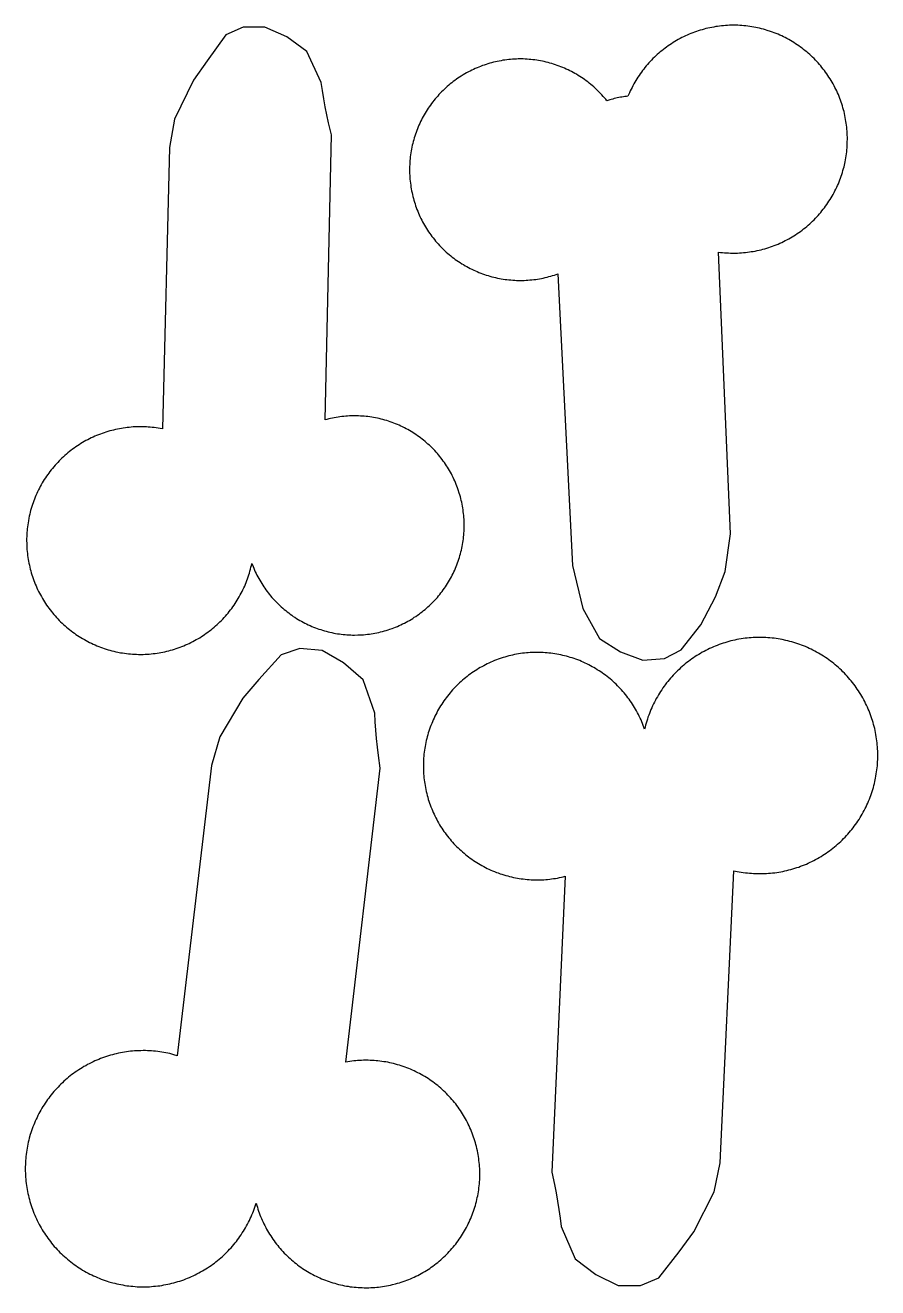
# Model space of a CAD drawing. Extents: x -246 to 246, y -104 to 199.
# Drawn here: x 55.18 to 64.81, y 136.52 to 150.77 of the extents above; entities that cross this region are included whole.
import ezdxf

# ---------------------------------------------------------------- set-up
doc = ezdxf.new("R2010")
doc.units = 0
doc.layers.add('Add_Red', color=1, linetype='Continuous')

msp = doc.modelspace()

# ---------------------------------------------------------------- linework, layer by layer
at = {"layer": 'Add_Red'}
for points in [[(56.514, 143.67), (56.537, 143.671), (56.559, 143.672), (56.581, 143.674), (56.604, 143.676), (56.626, 143.678), (56.648, 143.681), (56.671, 143.684), (56.693, 143.687), (56.715, 143.691), (56.737, 143.695), (56.759, 143.7), (56.781, 143.705), (56.802, 143.71), (56.824, 143.716), (56.846, 143.722), (56.867, 143.729), (56.888, 143.736), (56.909, 143.743), (56.931, 143.751), (56.951, 143.759), (56.972, 143.767), (56.993, 143.776), (57.013, 143.785), (57.034, 143.794), (57.054, 143.804), (57.074, 143.814), (57.094, 143.825), (57.113, 143.836), (57.133, 143.847), (57.152, 143.858), (57.171, 143.87), (57.19, 143.882), (57.208, 143.895), (57.227, 143.908), (57.245, 143.921), (57.263, 143.934), (57.281, 143.948), (57.298, 143.962), (57.315, 143.976), (57.332, 143.991), (57.349, 144.006), (57.365, 144.021), (57.381, 144.037), (57.397, 144.053), (57.413, 144.069), (57.428, 144.085), (57.443, 144.102), (57.458, 144.119), (57.472, 144.136), (57.486, 144.153), (57.5, 144.171), (57.514, 144.189), (57.527, 144.207), (57.54, 144.225), (57.552, 144.244), (57.565, 144.263), (57.577, 144.282), (57.588, 144.301), (57.599, 144.32), (57.61, 144.34), (57.621, 144.36), (57.631, 144.38), (57.641, 144.4), (57.65, 144.42), (57.66, 144.44), (57.668, 144.461), (57.677, 144.482), (57.685, 144.503), (57.692, 144.524), (57.7, 144.545), (57.707, 144.566), (57.713, 144.588), (57.72, 144.609), (57.725, 144.631), (57.731, 144.653), (57.736, 144.674), (57.741, 144.696), (57.754, 144.662), (57.762, 144.642), (57.771, 144.622), (57.78, 144.602), (57.789, 144.583), (57.799, 144.563), (57.809, 144.544), (57.819, 144.525), (57.83, 144.507), (57.841, 144.488), (57.852, 144.47), (57.864, 144.451), (57.875, 144.433), (57.888, 144.416), (57.9, 144.398), (57.913, 144.381), (57.926, 144.363), (57.94, 144.347), (57.953, 144.33), (57.967, 144.313), (57.982, 144.297), (57.996, 144.281), (58.011, 144.266), (58.026, 144.25), (58.042, 144.235), (58.057, 144.22), (58.073, 144.206), (58.089, 144.191), (58.106, 144.177), (58.123, 144.164), (58.139, 144.15), (58.157, 144.137), (58.174, 144.124), (58.192, 144.112), (58.209, 144.099), (58.227, 144.088), (58.246, 144.076), (58.264, 144.065), (58.283, 144.054), (58.301, 144.043), (58.32, 144.033), (58.339, 144.023), (58.359, 144.013), (58.378, 144.004), (58.398, 143.995), (58.418, 143.986), (58.438, 143.978), (58.458, 143.97), (58.478, 143.963), (58.498, 143.955), (58.519, 143.949), (58.539, 143.942), (58.56, 143.936), (58.581, 143.93), (58.602, 143.925), (58.623, 143.92), (58.644, 143.915), (58.665, 143.911), (58.686, 143.907), (58.708, 143.903), (58.729, 143.9), (58.75, 143.897), (58.772, 143.895), (58.793, 143.893), (58.815, 143.891), (58.836, 143.89), (58.858, 143.889), (58.879, 143.888), (58.901, 143.888), (58.939, 143.889), (58.96, 143.889), (58.982, 143.891), (59.003, 143.892), (59.025, 143.894), (59.046, 143.897), (59.068, 143.899), (59.089, 143.902), (59.11, 143.906), (59.131, 143.91), (59.153, 143.914), (59.174, 143.918), (59.195, 143.923), (59.216, 143.929), (59.237, 143.934), (59.257, 143.94), (59.278, 143.947), (59.298, 143.954), (59.324, 143.963), (59.344, 143.97), (59.364, 143.978), (59.384, 143.986), (59.404, 143.995), (59.424, 144.004), (59.443, 144.013), (59.463, 144.023), (59.482, 144.033), (59.501, 144.043), (59.52, 144.054), (59.538, 144.065), (59.557, 144.076), (59.575, 144.088), (59.593, 144.099), (59.611, 144.112), (59.628, 144.124), (59.646, 144.137), (59.663, 144.15), (59.68, 144.164), (59.696, 144.177), (59.713, 144.191), (59.729, 144.206), (59.745, 144.22), (59.76, 144.235), (59.776, 144.25), (59.791, 144.266), (59.806, 144.281), (59.82, 144.297), (59.835, 144.313), (59.849, 144.33), (59.862, 144.347), (59.876, 144.363), (59.889, 144.381), (59.902, 144.398), (59.914, 144.416), (59.927, 144.433), (59.939, 144.451), (59.95, 144.47), (59.961, 144.488), (59.972, 144.507), (59.983, 144.525), (59.993, 144.544), (60.003, 144.563), (60.013, 144.583), (60.022, 144.602), (60.031, 144.622), (60.04, 144.642), (60.048, 144.662), (60.056, 144.682), (60.064, 144.702), (60.071, 144.722), (60.078, 144.743), (60.084, 144.763), (60.09, 144.784), (60.096, 144.805), (60.101, 144.826), (60.106, 144.847), (60.111, 144.868), (60.115, 144.889), (60.119, 144.91), (60.123, 144.932), (60.126, 144.953), (60.129, 144.974), (60.131, 144.996), (60.133, 145.017), (60.135, 145.039), (60.136, 145.06), (60.137, 145.082), (60.138, 145.103), (60.138, 145.125), (60.138, 145.151), (60.137, 145.172), (60.136, 145.194), (60.135, 145.216), (60.133, 145.237), (60.131, 145.259), (60.128, 145.28), (60.125, 145.301), (60.122, 145.323), (60.119, 145.344), (60.115, 145.365), (60.11, 145.386), (60.105, 145.407), (60.1, 145.428), (60.095, 145.449), (60.089, 145.47), (60.083, 145.491), (60.071, 145.528), (60.064, 145.548), (60.056, 145.568), (60.048, 145.588), (60.04, 145.608), (60.031, 145.628), (60.022, 145.648), (60.013, 145.667), (60.003, 145.687), (59.993, 145.706), (59.983, 145.725), (59.972, 145.744), (59.961, 145.762), (59.95, 145.781), (59.939, 145.799), (59.927, 145.817), (59.914, 145.835), (59.902, 145.852), (59.889, 145.869), (59.876, 145.887), (59.862, 145.904), (59.849, 145.92), (59.835, 145.937), (59.82, 145.953), (59.806, 145.969), (59.791, 145.984), (59.776, 146), (59.76, 146.015), (59.745, 146.03), (59.729, 146.044), (59.713, 146.059), (59.696, 146.073), (59.68, 146.086), (59.663, 146.1), (59.646, 146.113), (59.628, 146.126), (59.611, 146.138), (59.593, 146.151), (59.575, 146.162), (59.557, 146.174), (59.538, 146.185), (59.52, 146.196), (59.501, 146.207), (59.482, 146.217), (59.463, 146.227), (59.443, 146.237), (59.424, 146.246), (59.404, 146.255), (59.384, 146.264), (59.364, 146.272), (59.344, 146.28), (59.324, 146.287), (59.304, 146.295), (59.283, 146.302), (59.263, 146.308), (59.242, 146.314), (59.221, 146.32), (59.2, 146.325), (59.179, 146.33), (59.158, 146.335), (59.137, 146.339), (59.116, 146.343), (59.095, 146.347), (59.073, 146.35), (59.052, 146.353), (59.03, 146.355), (59.009, 146.357), (58.987, 146.359), (58.966, 146.36), (58.944, 146.361), (58.923, 146.362), (58.901, 146.362), (58.865, 146.362), (58.844, 146.361), (58.822, 146.36), (58.801, 146.358), (58.779, 146.356), (58.758, 146.354), (58.736, 146.351), (58.715, 146.348), (58.694, 146.345), (58.672, 146.341), (58.651, 146.337), (58.63, 146.332), (58.609, 146.327), (58.588, 146.322), (58.567, 146.316), (58.64, 149.535), (58.607, 149.67), (58.588, 149.76), (58.569, 149.85), (58.553, 149.941), (58.538, 150.032), (58.525, 150.123), (58.363, 150.473), (58.134, 150.638), (57.888, 150.75), (57.644, 150.747), (57.449, 150.66), (57.235, 150.37), (57.081, 150.15), (56.869, 149.71), (56.81, 149.392), (56.734, 146.214), (56.706, 146.219), (56.683, 146.223), (56.661, 146.226), (56.639, 146.229), (56.617, 146.231), (56.594, 146.234), (56.572, 146.235), (56.55, 146.237), (56.527, 146.238), (56.505, 146.238), (56.483, 146.238), (56.447, 146.238), (56.424, 146.237), (56.402, 146.236), (56.38, 146.234), (56.357, 146.232), (56.335, 146.23), (56.313, 146.227), (56.29, 146.224), (56.268, 146.22), (56.246, 146.217), (56.224, 146.212), (56.202, 146.208), (56.181, 146.202), (56.159, 146.197), (56.137, 146.191), (56.116, 146.185), (56.094, 146.178), (56.073, 146.171), (56.052, 146.164), (56.031, 146.156), (56.01, 146.148), (55.989, 146.14), (55.968, 146.131), (55.948, 146.122), (55.928, 146.112), (55.907, 146.103), (55.888, 146.092), (55.868, 146.082), (55.848, 146.071), (55.829, 146.06), (55.81, 146.048), (55.791, 146.036), (55.772, 146.024), (55.753, 146.011), (55.735, 145.998), (55.717, 145.985), (55.699, 145.972), (55.681, 145.958), (55.664, 145.944), (55.647, 145.929), (55.63, 145.915), (55.613, 145.9), (55.597, 145.884), (55.581, 145.869), (55.565, 145.853), (55.549, 145.837), (55.534, 145.82), (55.519, 145.804), (55.505, 145.787), (55.49, 145.769), (55.476, 145.752), (55.462, 145.734), (55.449, 145.716), (55.436, 145.698), (55.423, 145.68), (55.41, 145.661), (55.398, 145.642), (55.386, 145.623), (55.375, 145.604), (55.364, 145.585), (55.353, 145.565), (55.342, 145.545), (55.332, 145.525), (55.322, 145.505), (55.313, 145.485), (55.304, 145.464), (55.295, 145.444), (55.287, 145.423), (55.279, 145.402), (55.271, 145.381), (55.264, 145.36), (55.257, 145.338), (55.25, 145.317), (55.244, 145.295), (55.239, 145.274), (55.233, 145.252), (55.228, 145.23), (55.224, 145.208), (55.218, 145.177), (55.214, 145.155), (55.211, 145.133), (55.208, 145.111), (55.205, 145.088), (55.203, 145.066), (55.201, 145.044), (55.2, 145.021), (55.199, 144.999), (55.198, 144.977), (55.198, 144.954), (55.199, 144.92), (55.199, 144.898), (55.201, 144.876), (55.202, 144.853), (55.204, 144.831), (55.207, 144.809), (55.209, 144.786), (55.212, 144.764), (55.216, 144.742), (55.22, 144.72), (55.224, 144.698), (55.229, 144.676), (55.234, 144.654), (55.239, 144.632), (55.245, 144.611), (55.251, 144.589), (55.258, 144.568), (55.265, 144.547), (55.272, 144.525), (55.28, 144.504), (55.288, 144.483), (55.296, 144.463), (55.305, 144.442), (55.314, 144.421), (55.323, 144.401), (55.333, 144.381), (55.343, 144.361), (55.354, 144.341), (55.365, 144.322), (55.376, 144.302), (55.388, 144.283), (55.399, 144.264), (55.412, 144.245), (55.424, 144.227), (55.437, 144.208), (55.45, 144.19), (55.464, 144.172), (55.478, 144.155), (55.492, 144.137), (55.506, 144.12), (55.521, 144.103), (55.536, 144.086), (55.551, 144.07), (55.567, 144.054), (55.582, 144.038), (55.599, 144.023), (55.615, 144.007), (55.632, 143.992), (55.649, 143.978), (55.666, 143.963), (55.683, 143.949), (55.701, 143.935), (55.719, 143.922), (55.737, 143.909), (55.755, 143.896), (55.774, 143.883), (55.793, 143.871), (55.812, 143.859), (55.831, 143.848), (55.85, 143.836), (55.87, 143.826), (55.89, 143.815), (55.91, 143.805), (55.93, 143.795), (55.95, 143.786), (55.971, 143.776), (55.991, 143.768), (56.012, 143.759), (56.033, 143.751), (56.054, 143.744), (56.075, 143.736), (56.096, 143.729), (56.118, 143.723), (56.139, 143.717), (56.161, 143.711), (56.183, 143.705), (56.205, 143.7), (56.227, 143.696), (56.259, 143.689), (56.282, 143.686), (56.304, 143.682), (56.326, 143.68), (56.348, 143.677), (56.371, 143.675), (56.393, 143.673), (56.415, 143.672), (56.438, 143.671), (56.46, 143.67), (56.483, 143.67), (56.514, 143.67)], [(62.399, 143.622), (62.589, 143.721), (62.809, 144.002), (62.976, 144.318), (63.085, 144.606), (63.143, 145.03), (63.01, 148.21), (63.032, 148.207), (63.054, 148.205), (63.077, 148.203), (63.099, 148.201), (63.121, 148.2), (63.144, 148.199), (63.178, 148.199), (63.201, 148.199), (63.223, 148.199), (63.246, 148.2), (63.268, 148.202), (63.29, 148.204), (63.313, 148.206), (63.335, 148.208), (63.357, 148.211), (63.379, 148.215), (63.401, 148.218), (63.424, 148.222), (63.446, 148.227), (63.467, 148.232), (63.489, 148.237), (63.511, 148.242), (63.533, 148.248), (63.554, 148.255), (63.576, 148.262), (63.597, 148.269), (63.618, 148.276), (63.639, 148.284), (63.66, 148.292), (63.681, 148.301), (63.701, 148.31), (63.722, 148.319), (63.742, 148.329), (63.762, 148.339), (63.782, 148.349), (63.802, 148.36), (63.821, 148.371), (63.84, 148.382), (63.86, 148.394), (63.878, 148.406), (63.897, 148.418), (63.916, 148.431), (63.934, 148.444), (63.952, 148.458), (63.97, 148.471), (63.987, 148.485), (64.005, 148.499), (64.022, 148.514), (64.039, 148.529), (64.055, 148.544), (64.071, 148.56), (64.087, 148.575), (64.103, 148.591), (64.118, 148.608), (64.134, 148.624), (64.149, 148.641), (64.163, 148.658), (64.177, 148.675), (64.191, 148.693), (64.205, 148.711), (64.218, 148.729), (64.231, 148.747), (64.244, 148.765), (64.256, 148.784), (64.269, 148.803), (64.28, 148.822), (64.292, 148.841), (64.303, 148.861), (64.313, 148.881), (64.324, 148.901), (64.334, 148.921), (64.343, 148.941), (64.353, 148.961), (64.362, 148.982), (64.37, 149.003), (64.378, 149.024), (64.386, 149.045), (64.394, 149.066), (64.401, 149.087), (64.408, 149.108), (64.414, 149.13), (64.42, 149.152), (64.426, 149.173), (64.434, 149.208), (64.439, 149.23), (64.443, 149.252), (64.447, 149.274), (64.45, 149.297), (64.453, 149.319), (64.456, 149.341), (64.458, 149.363), (64.46, 149.386), (64.462, 149.408), (64.463, 149.431), (64.463, 149.453), (64.464, 149.484), (64.464, 149.507), (64.463, 149.529), (64.462, 149.552), (64.461, 149.574), (64.459, 149.596), (64.457, 149.619), (64.454, 149.641), (64.451, 149.663), (64.448, 149.685), (64.444, 149.708), (64.44, 149.73), (64.436, 149.752), (64.431, 149.773), (64.426, 149.795), (64.42, 149.817), (64.414, 149.839), (64.408, 149.86), (64.401, 149.882), (64.394, 149.903), (64.386, 149.924), (64.378, 149.945), (64.37, 149.966), (64.362, 149.987), (64.353, 150.007), (64.343, 150.028), (64.334, 150.048), (64.324, 150.068), (64.313, 150.088), (64.303, 150.108), (64.292, 150.127), (64.28, 150.146), (64.269, 150.166), (64.256, 150.184), (64.244, 150.203), (64.231, 150.222), (64.218, 150.24), (64.205, 150.258), (64.191, 150.276), (64.177, 150.293), (64.163, 150.311), (64.149, 150.328), (64.134, 150.345), (64.118, 150.361), (64.103, 150.377), (64.087, 150.393), (64.071, 150.409), (64.055, 150.425), (64.039, 150.44), (64.022, 150.455), (64.005, 150.469), (63.987, 150.483), (63.97, 150.497), (63.952, 150.511), (63.934, 150.524), (63.916, 150.537), (63.897, 150.55), (63.878, 150.562), (63.86, 150.575), (63.84, 150.586), (63.821, 150.598), (63.802, 150.609), (63.782, 150.619), (63.762, 150.63), (63.742, 150.64), (63.722, 150.649), (63.701, 150.659), (63.681, 150.668), (63.66, 150.676), (63.639, 150.684), (63.618, 150.692), (63.597, 150.7), (63.56, 150.712), (63.538, 150.718), (63.517, 150.725), (63.495, 150.73), (63.473, 150.736), (63.451, 150.741), (63.429, 150.745), (63.407, 150.749), (63.385, 150.753), (63.363, 150.757), (63.341, 150.76), (63.318, 150.762), (63.296, 150.764), (63.274, 150.766), (63.251, 150.768), (63.229, 150.769), (63.206, 150.77), (63.178, 150.77), (63.156, 150.77), (63.133, 150.769), (63.111, 150.768), (63.089, 150.767), (63.066, 150.765), (63.044, 150.763), (63.022, 150.76), (62.999, 150.757), (62.977, 150.754), (62.955, 150.75), (62.933, 150.746), (62.911, 150.742), (62.889, 150.737), (62.867, 150.732), (62.846, 150.726), (62.824, 150.72), (62.802, 150.714), (62.781, 150.707), (62.76, 150.7), (62.739, 150.692), (62.718, 150.684), (62.697, 150.676), (62.676, 150.668), (62.655, 150.659), (62.635, 150.649), (62.615, 150.64), (62.595, 150.63), (62.575, 150.619), (62.555, 150.609), (62.535, 150.598), (62.516, 150.586), (62.497, 150.575), (62.478, 150.562), (62.459, 150.55), (62.441, 150.537), (62.423, 150.524), (62.405, 150.511), (62.387, 150.497), (62.369, 150.483), (62.352, 150.469), (62.335, 150.455), (62.318, 150.44), (62.301, 150.425), (62.285, 150.409), (62.269, 150.393), (62.253, 150.377), (62.238, 150.361), (62.223, 150.345), (62.208, 150.328), (62.193, 150.311), (62.179, 150.293), (62.165, 150.276), (62.152, 150.258), (62.138, 150.24), (62.125, 150.222), (62.112, 150.203), (62.1, 150.184), (62.088, 150.166), (62.076, 150.146), (62.065, 150.127), (62.054, 150.108), (62.043, 150.088), (62.033, 150.068), (62.023, 150.048), (62.013, 150.028), (62.004, 150.007), (61.987, 149.968), (61.97, 149.967), (61.952, 149.965), (61.935, 149.962), (61.918, 149.96), (61.901, 149.957), (61.884, 149.953), (61.866, 149.95), (61.849, 149.946), (61.832, 149.942), (61.815, 149.937), (61.799, 149.932), (61.782, 149.927), (61.75, 149.917), (61.736, 149.934), (61.722, 149.95), (61.707, 149.967), (61.693, 149.983), (61.678, 149.999), (61.663, 150.015), (61.648, 150.03), (61.632, 150.045), (61.616, 150.06), (61.6, 150.075), (61.583, 150.089), (61.567, 150.103), (61.55, 150.117), (61.532, 150.13), (61.515, 150.143), (61.497, 150.156), (61.48, 150.169), (61.461, 150.181), (61.443, 150.193), (61.425, 150.204), (61.406, 150.216), (61.387, 150.227), (61.368, 150.237), (61.349, 150.247), (61.329, 150.257), (61.31, 150.267), (61.29, 150.276), (61.27, 150.285), (61.25, 150.294), (61.23, 150.302), (61.209, 150.31), (61.189, 150.317), (61.168, 150.324), (61.148, 150.331), (61.127, 150.337), (61.106, 150.343), (61.085, 150.349), (61.064, 150.354), (61.042, 150.359), (61.021, 150.364), (61, 150.368), (60.978, 150.372), (60.957, 150.375), (60.935, 150.378), (60.913, 150.381), (60.892, 150.383), (60.87, 150.385), (60.848, 150.387), (60.826, 150.388), (60.805, 150.389), (60.771, 150.389), (60.749, 150.389), (60.728, 150.388), (60.706, 150.387), (60.684, 150.386), (60.662, 150.384), (60.641, 150.382), (60.619, 150.38), (60.597, 150.377), (60.576, 150.374), (60.554, 150.37), (60.533, 150.366), (60.511, 150.362), (60.49, 150.357), (60.469, 150.352), (60.448, 150.346), (60.427, 150.341), (60.406, 150.334), (60.385, 150.328), (60.364, 150.321), (60.344, 150.314), (60.323, 150.306), (60.303, 150.298), (60.283, 150.29), (60.263, 150.281), (60.243, 150.272), (60.223, 150.263), (60.204, 150.253), (60.185, 150.243), (60.165, 150.232), (60.146, 150.222), (60.128, 150.21), (60.104, 150.196), (60.086, 150.184), (60.067, 150.172), (60.05, 150.16), (60.032, 150.147), (60.014, 150.134), (59.997, 150.12), (59.98, 150.107), (59.963, 150.093), (59.947, 150.079), (59.931, 150.064), (59.915, 150.049), (59.899, 150.034), (59.883, 150.019), (59.868, 150.003), (59.853, 149.987), (59.839, 149.971), (59.824, 149.955), (59.81, 149.938), (59.796, 149.921), (59.783, 149.904), (59.77, 149.887), (59.757, 149.869), (59.744, 149.851), (59.732, 149.833), (59.72, 149.815), (59.708, 149.797), (59.697, 149.778), (59.686, 149.759), (59.675, 149.74), (59.665, 149.721), (59.655, 149.701), (59.645, 149.682), (59.636, 149.662), (59.627, 149.642), (59.619, 149.622), (59.61, 149.602), (59.603, 149.582), (59.595, 149.561), (59.588, 149.541), (59.581, 149.52), (59.575, 149.499), (59.568, 149.478), (59.563, 149.457), (59.557, 149.436), (59.552, 149.415), (59.548, 149.393), (59.543, 149.372), (59.54, 149.351), (59.536, 149.329), (59.533, 149.307), (59.53, 149.286), (59.528, 149.264), (59.526, 149.242), (59.524, 149.221), (59.523, 149.199), (59.522, 149.177), (59.522, 149.139), (59.522, 149.118), (59.522, 149.096), (59.523, 149.074), (59.525, 149.052), (59.526, 149.031), (59.528, 149.009), (59.531, 148.987), (59.534, 148.966), (59.537, 148.944), (59.541, 148.923), (59.545, 148.901), (59.549, 148.88), (59.554, 148.858), (59.559, 148.837), (59.564, 148.816), (59.57, 148.795), (59.576, 148.774), (59.583, 148.753), (59.59, 148.733), (59.597, 148.712), (59.605, 148.692), (59.613, 148.671), (59.621, 148.651), (59.63, 148.631), (59.639, 148.611), (59.649, 148.59), (59.659, 148.571), (59.669, 148.551), (59.679, 148.532), (59.69, 148.513), (59.701, 148.494), (59.712, 148.476), (59.724, 148.457), (59.736, 148.439), (59.749, 148.421), (59.761, 148.404), (59.774, 148.386), (59.788, 148.369), (59.801, 148.352), (59.815, 148.335), (59.829, 148.318), (59.844, 148.302), (59.859, 148.286), (59.874, 148.27), (59.889, 148.255), (59.905, 148.239), (59.92, 148.224), (59.936, 148.21), (59.953, 148.195), (59.969, 148.181), (59.986, 148.167), (60.003, 148.154), (60.021, 148.14), (60.038, 148.128), (60.056, 148.115), (60.074, 148.103), (60.092, 148.091), (60.111, 148.079), (60.129, 148.068), (60.148, 148.056), (60.167, 148.046), (60.186, 148.035), (60.206, 148.025), (60.225, 148.016), (60.245, 148.006), (60.265, 147.997), (60.285, 147.989), (60.305, 147.98), (60.325, 147.972), (60.346, 147.965), (60.366, 147.957), (60.387, 147.951), (60.408, 147.944), (60.429, 147.938), (60.45, 147.932), (60.471, 147.927), (60.492, 147.922), (60.513, 147.917), (60.535, 147.913), (60.556, 147.909), (60.578, 147.905), (60.599, 147.902), (60.621, 147.899), (60.642, 147.897), (60.664, 147.895), (60.686, 147.893), (60.708, 147.892), (60.729, 147.891), (60.771, 147.89), (60.793, 147.89), (60.815, 147.891), (60.837, 147.892), (60.858, 147.893), (60.88, 147.895), (60.902, 147.897), (60.923, 147.899), (60.945, 147.902), (60.967, 147.905), (60.988, 147.909), (61.01, 147.913), (61.031, 147.917), (61.052, 147.922), (61.073, 147.927), (61.095, 147.933), (61.116, 147.938), (61.136, 147.945), (61.157, 147.951), (61.196, 147.965), (61.36, 144.674), (61.479, 144.186), (61.664, 143.848), (61.903, 143.698), (62.156, 143.603), (62.399, 143.622)], [(62.335, 136.632), (62.565, 136.928), (62.729, 137.152), (62.96, 137.604), (63.028, 137.933), (63.183, 141.228), (63.22, 141.22), (63.243, 141.216), (63.266, 141.212), (63.289, 141.209), (63.312, 141.206), (63.335, 141.203), (63.358, 141.201), (63.381, 141.199), (63.404, 141.197), (63.428, 141.196), (63.451, 141.196), (63.474, 141.196), (63.504, 141.196), (63.527, 141.197), (63.55, 141.198), (63.574, 141.199), (63.597, 141.201), (63.62, 141.204), (63.643, 141.206), (63.666, 141.209), (63.689, 141.213), (63.712, 141.217), (63.735, 141.221), (63.757, 141.226), (63.78, 141.231), (63.803, 141.237), (63.825, 141.243), (63.848, 141.249), (63.87, 141.256), (63.892, 141.263), (63.914, 141.27), (63.936, 141.278), (63.958, 141.286), (63.979, 141.295), (64.001, 141.304), (64.022, 141.313), (64.043, 141.323), (64.064, 141.333), (64.085, 141.344), (64.105, 141.355), (64.126, 141.366), (64.146, 141.377), (64.166, 141.389), (64.186, 141.402), (64.205, 141.414), (64.225, 141.427), (64.244, 141.44), (64.263, 141.454), (64.281, 141.468), (64.3, 141.482), (64.318, 141.497), (64.336, 141.512), (64.353, 141.527), (64.371, 141.542), (64.388, 141.558), (64.404, 141.574), (64.421, 141.591), (64.437, 141.607), (64.453, 141.624), (64.469, 141.641), (64.484, 141.659), (64.499, 141.677), (64.514, 141.695), (64.528, 141.713), (64.542, 141.731), (64.556, 141.75), (64.569, 141.769), (64.583, 141.788), (64.595, 141.808), (64.608, 141.828), (64.62, 141.847), (64.631, 141.868), (64.643, 141.888), (64.654, 141.908), (64.664, 141.929), (64.675, 141.95), (64.685, 141.971), (64.694, 141.992), (64.703, 142.013), (64.712, 142.035), (64.721, 142.057), (64.729, 142.079), (64.736, 142.101), (64.743, 142.123), (64.75, 142.145), (64.757, 142.167), (64.763, 142.19), (64.769, 142.212), (64.774, 142.235), (64.782, 142.274), (64.786, 142.297), (64.79, 142.32), (64.794, 142.343), (64.797, 142.366), (64.799, 142.389), (64.802, 142.412), (64.803, 142.435), (64.805, 142.458), (64.806, 142.482), (64.807, 142.505), (64.807, 142.528), (64.806, 142.556), (64.806, 142.579), (64.805, 142.602), (64.803, 142.626), (64.801, 142.649), (64.799, 142.672), (64.796, 142.695), (64.793, 142.718), (64.79, 142.741), (64.786, 142.764), (64.781, 142.787), (64.777, 142.81), (64.772, 142.832), (64.766, 142.855), (64.76, 142.877), (64.754, 142.9), (64.747, 142.922), (64.74, 142.944), (64.733, 142.966), (64.725, 142.988), (64.717, 143.01), (64.708, 143.032), (64.699, 143.053), (64.69, 143.074), (64.68, 143.095), (64.67, 143.116), (64.659, 143.137), (64.649, 143.158), (64.637, 143.178), (64.626, 143.198), (64.614, 143.218), (64.602, 143.238), (64.589, 143.258), (64.576, 143.277), (64.563, 143.296), (64.55, 143.315), (64.536, 143.334), (64.521, 143.352), (64.507, 143.37), (64.492, 143.388), (64.477, 143.406), (64.461, 143.423), (64.446, 143.44), (64.43, 143.457), (64.413, 143.474), (64.397, 143.49), (64.38, 143.506), (64.362, 143.521), (64.345, 143.537), (64.327, 143.552), (64.309, 143.567), (64.291, 143.581), (64.273, 143.595), (64.254, 143.609), (64.235, 143.622), (64.216, 143.635), (64.196, 143.648), (64.176, 143.661), (64.157, 143.673), (64.137, 143.684), (64.116, 143.696), (64.096, 143.707), (64.075, 143.718), (64.054, 143.728), (64.033, 143.738), (64.012, 143.747), (63.991, 143.757), (63.969, 143.765), (63.947, 143.774), (63.926, 143.782), (63.904, 143.79), (63.882, 143.797), (63.859, 143.804), (63.837, 143.81), (63.815, 143.817), (63.792, 143.822), (63.77, 143.828), (63.728, 143.836), (63.705, 143.841), (63.683, 143.844), (63.66, 143.848), (63.636, 143.851), (63.613, 143.854), (63.59, 143.856), (63.567, 143.858), (63.544, 143.859), (63.521, 143.86), (63.497, 143.861), (63.474, 143.861), (63.448, 143.861), (63.425, 143.86), (63.402, 143.859), (63.379, 143.857), (63.356, 143.856), (63.332, 143.853), (63.309, 143.851), (63.286, 143.848), (63.263, 143.844), (63.24, 143.84), (63.217, 143.836), (63.195, 143.831), (63.172, 143.826), (63.149, 143.821), (63.127, 143.815), (63.104, 143.809), (63.082, 143.802), (63.06, 143.795), (63.038, 143.787), (63.016, 143.78), (62.994, 143.771), (62.973, 143.763), (62.951, 143.754), (62.93, 143.745), (62.909, 143.735), (62.888, 143.725), (62.867, 143.715), (62.846, 143.704), (62.826, 143.693), (62.806, 143.681), (62.786, 143.669), (62.766, 143.657), (62.746, 143.645), (62.727, 143.632), (62.708, 143.618), (62.689, 143.605), (62.67, 143.591), (62.652, 143.577), (62.634, 143.562), (62.616, 143.548), (62.598, 143.532), (62.581, 143.517), (62.563, 143.501), (62.547, 143.485), (62.53, 143.469), (62.514, 143.452), (62.498, 143.435), (62.482, 143.418), (62.467, 143.401), (62.452, 143.383), (62.437, 143.365), (62.422, 143.347), (62.408, 143.328), (62.395, 143.31), (62.381, 143.291), (62.368, 143.271), (62.355, 143.252), (62.343, 143.232), (62.331, 143.213), (62.319, 143.192), (62.307, 143.172), (62.296, 143.152), (62.286, 143.131), (62.275, 143.11), (62.265, 143.089), (62.256, 143.068), (62.246, 143.047), (62.238, 143.025), (62.229, 143.004), (62.221, 142.982), (62.213, 142.96), (62.206, 142.938), (62.199, 142.916), (62.192, 142.893), (62.186, 142.871), (62.18, 142.848), (62.175, 142.826), (62.167, 142.848), (62.159, 142.869), (62.151, 142.89), (62.143, 142.91), (62.134, 142.931), (62.124, 142.951), (62.115, 142.971), (62.105, 142.992), (62.094, 143.011), (62.084, 143.031), (62.073, 143.051), (62.061, 143.07), (62.05, 143.089), (62.038, 143.108), (62.025, 143.127), (62.012, 143.145), (61.999, 143.163), (61.986, 143.181), (61.973, 143.199), (61.959, 143.217), (61.944, 143.234), (61.93, 143.251), (61.915, 143.268), (61.9, 143.284), (61.884, 143.3), (61.869, 143.316), (61.853, 143.332), (61.836, 143.348), (61.82, 143.363), (61.803, 143.378), (61.786, 143.392), (61.769, 143.406), (61.751, 143.42), (61.733, 143.434), (61.715, 143.447), (61.697, 143.46), (61.679, 143.473), (61.66, 143.485), (61.641, 143.497), (61.622, 143.509), (61.603, 143.52), (61.583, 143.531), (61.564, 143.542), (61.544, 143.552), (61.524, 143.562), (61.503, 143.572), (61.483, 143.581), (61.463, 143.59), (61.442, 143.599), (61.421, 143.607), (61.4, 143.615), (61.379, 143.622), (61.358, 143.63), (61.336, 143.636), (61.315, 143.643), (61.293, 143.649), (61.272, 143.654), (61.25, 143.659), (61.228, 143.664), (61.206, 143.669), (61.184, 143.673), (61.162, 143.677), (61.14, 143.68), (61.117, 143.683), (61.095, 143.685), (61.073, 143.687), (61.051, 143.689), (61.028, 143.691), (61.006, 143.692), (60.983, 143.692), (60.961, 143.692), (60.929, 143.692), (60.907, 143.691), (60.884, 143.69), (60.862, 143.689), (60.84, 143.687), (60.818, 143.684), (60.795, 143.682), (60.773, 143.679), (60.751, 143.675), (60.729, 143.671), (60.707, 143.667), (60.685, 143.662), (60.663, 143.657), (60.641, 143.652), (60.62, 143.646), (60.598, 143.64), (60.577, 143.634), (60.543, 143.622), (60.522, 143.615), (60.501, 143.607), (60.48, 143.599), (60.459, 143.59), (60.439, 143.581), (60.418, 143.572), (60.398, 143.562), (60.378, 143.552), (60.358, 143.542), (60.339, 143.531), (60.319, 143.52), (60.3, 143.509), (60.281, 143.497), (60.262, 143.485), (60.243, 143.473), (60.225, 143.46), (60.206, 143.447), (60.188, 143.434), (60.171, 143.42), (60.153, 143.406), (60.136, 143.392), (60.119, 143.378), (60.102, 143.363), (60.086, 143.348), (60.069, 143.332), (60.053, 143.316), (60.038, 143.3), (60.022, 143.284), (60.007, 143.268), (59.992, 143.251), (59.978, 143.234), (59.963, 143.217), (59.949, 143.199), (59.936, 143.181), (59.922, 143.163), (59.909, 143.145), (59.897, 143.127), (59.884, 143.108), (59.872, 143.089), (59.861, 143.07), (59.849, 143.051), (59.838, 143.031), (59.828, 143.011), (59.817, 142.992), (59.807, 142.971), (59.798, 142.951), (59.788, 142.931), (59.779, 142.91), (59.771, 142.89), (59.763, 142.869), (59.755, 142.848), (59.747, 142.827), (59.74, 142.805), (59.733, 142.784), (59.727, 142.763), (59.721, 142.741), (59.715, 142.719), (59.71, 142.697), (59.705, 142.676), (59.701, 142.654), (59.697, 142.632), (59.693, 142.61), (59.69, 142.587), (59.687, 142.565), (59.684, 142.543), (59.682, 142.521), (59.68, 142.498), (59.679, 142.476), (59.678, 142.454), (59.677, 142.431), (59.677, 142.409), (59.678, 142.367), (59.679, 142.344), (59.68, 142.322), (59.682, 142.3), (59.684, 142.277), (59.687, 142.255), (59.689, 142.233), (59.693, 142.211), (59.696, 142.189), (59.7, 142.166), (59.705, 142.145), (59.71, 142.123), (59.715, 142.101), (59.72, 142.079), (59.726, 142.058), (59.733, 142.033), (59.74, 142.012), (59.747, 141.991), (59.755, 141.97), (59.763, 141.949), (59.771, 141.928), (59.779, 141.907), (59.788, 141.887), (59.798, 141.866), (59.807, 141.846), (59.817, 141.826), (59.828, 141.806), (59.838, 141.786), (59.849, 141.767), (59.861, 141.748), (59.872, 141.729), (59.884, 141.71), (59.897, 141.691), (59.909, 141.672), (59.922, 141.654), (59.936, 141.636), (59.949, 141.618), (59.963, 141.601), (59.978, 141.584), (59.992, 141.567), (60.007, 141.55), (60.022, 141.533), (60.038, 141.517), (60.053, 141.501), (60.069, 141.485), (60.086, 141.47), (60.102, 141.455), (60.119, 141.44), (60.136, 141.425), (60.153, 141.411), (60.171, 141.397), (60.188, 141.384), (60.206, 141.37), (60.225, 141.357), (60.243, 141.345), (60.262, 141.332), (60.281, 141.32), (60.3, 141.308), (60.319, 141.297), (60.339, 141.286), (60.358, 141.275), (60.378, 141.265), (60.398, 141.255), (60.418, 141.245), (60.439, 141.236), (60.459, 141.227), (60.48, 141.219), (60.501, 141.21), (60.522, 141.203), (60.543, 141.195), (60.564, 141.188), (60.586, 141.181), (60.607, 141.175), (60.629, 141.169), (60.65, 141.163), (60.672, 141.158), (60.694, 141.153), (60.716, 141.149), (60.738, 141.145), (60.76, 141.141), (60.782, 141.138), (60.805, 141.135), (60.827, 141.132), (60.849, 141.13), (60.871, 141.128), (60.894, 141.127), (60.916, 141.126), (60.939, 141.125), (60.961, 141.125), (60.991, 141.125), (61.013, 141.126), (61.036, 141.127), (61.058, 141.129), (61.08, 141.131), (61.103, 141.133), (61.125, 141.136), (61.147, 141.139), (61.169, 141.142), (61.191, 141.146), (61.213, 141.15), (61.235, 141.155), (61.257, 141.16), (61.279, 141.165), (61.127, 137.827), (61.157, 137.687), (61.175, 137.593), (61.192, 137.499), (61.207, 137.404), (61.22, 137.309), (61.232, 137.214), (61.392, 136.848), (61.625, 136.672), (61.878, 136.549), (62.13, 136.547), (62.335, 136.632)], [(59.061, 136.522), (59.083, 136.523), (59.105, 136.524), (59.128, 136.526), (59.15, 136.527), (59.172, 136.53), (59.195, 136.532), (59.217, 136.535), (59.239, 136.539), (59.261, 136.543), (59.283, 136.547), (59.305, 136.552), (59.327, 136.557), (59.363, 136.566), (59.385, 136.572), (59.406, 136.578), (59.427, 136.585), (59.449, 136.592), (59.47, 136.599), (59.491, 136.607), (59.512, 136.615), (59.532, 136.624), (59.553, 136.633), (59.573, 136.642), (59.593, 136.652), (59.613, 136.662), (59.633, 136.672), (59.653, 136.683), (59.673, 136.694), (59.692, 136.705), (59.711, 136.717), (59.73, 136.729), (59.749, 136.741), (59.767, 136.754), (59.785, 136.767), (59.803, 136.78), (59.821, 136.794), (59.839, 136.808), (59.856, 136.822), (59.873, 136.837), (59.89, 136.852), (59.906, 136.867), (59.922, 136.882), (59.938, 136.898), (59.954, 136.914), (59.969, 136.93), (59.985, 136.947), (59.999, 136.963), (60.014, 136.98), (60.028, 136.998), (60.042, 137.015), (60.056, 137.033), (60.069, 137.051), (60.082, 137.069), (60.095, 137.088), (60.107, 137.106), (60.119, 137.125), (60.131, 137.144), (60.142, 137.164), (60.153, 137.183), (60.164, 137.203), (60.174, 137.223), (60.184, 137.243), (60.194, 137.263), (60.203, 137.283), (60.212, 137.304), (60.221, 137.325), (60.229, 137.346), (60.237, 137.366), (60.244, 137.388), (60.252, 137.409), (60.258, 137.43), (60.265, 137.452), (60.271, 137.473), (60.276, 137.495), (60.281, 137.517), (60.286, 137.539), (60.291, 137.561), (60.295, 137.583), (60.299, 137.605), (60.302, 137.627), (60.305, 137.649), (60.307, 137.671), (60.309, 137.694), (60.311, 137.716), (60.313, 137.738), (60.314, 137.761), (60.314, 137.783), (60.314, 137.806), (60.314, 137.846), (60.313, 137.868), (60.312, 137.891), (60.31, 137.913), (60.308, 137.935), (60.305, 137.958), (60.302, 137.98), (60.299, 138.002), (60.296, 138.024), (60.292, 138.046), (60.287, 138.068), (60.281, 138.094), (60.276, 138.116), (60.271, 138.138), (60.265, 138.159), (60.258, 138.181), (60.252, 138.202), (60.244, 138.223), (60.237, 138.245), (60.229, 138.266), (60.221, 138.286), (60.212, 138.307), (60.203, 138.328), (60.194, 138.348), (60.184, 138.368), (60.174, 138.388), (60.164, 138.408), (60.153, 138.428), (60.142, 138.447), (60.131, 138.467), (60.119, 138.486), (60.107, 138.505), (60.095, 138.523), (60.082, 138.542), (60.069, 138.56), (60.056, 138.578), (60.042, 138.596), (60.028, 138.613), (60.014, 138.631), (59.999, 138.648), (59.985, 138.664), (59.969, 138.681), (59.954, 138.697), (59.938, 138.713), (59.922, 138.729), (59.906, 138.744), (59.89, 138.759), (59.873, 138.774), (59.856, 138.789), (59.839, 138.803), (59.821, 138.817), (59.803, 138.831), (59.785, 138.844), (59.767, 138.857), (59.749, 138.87), (59.73, 138.882), (59.711, 138.894), (59.692, 138.906), (59.673, 138.917), (59.653, 138.928), (59.633, 138.939), (59.613, 138.949), (59.593, 138.959), (59.573, 138.969), (59.553, 138.978), (59.532, 138.987), (59.512, 138.996), (59.491, 139.004), (59.47, 139.012), (59.449, 139.019), (59.427, 139.026), (59.406, 139.033), (59.385, 139.039), (59.363, 139.045), (59.341, 139.051), (59.319, 139.056), (59.298, 139.061), (59.276, 139.066), (59.254, 139.07), (59.231, 139.073), (59.209, 139.077), (59.187, 139.08), (59.165, 139.082), (59.143, 139.084), (59.12, 139.086), (59.098, 139.087), (59.075, 139.088), (59.053, 139.089), (59.031, 139.089), (59.002, 139.089), (58.98, 139.088), (58.958, 139.087), (58.935, 139.086), (58.913, 139.084), (58.891, 139.082), (58.868, 139.079), (58.846, 139.076), (58.824, 139.072), (58.802, 139.069), (59.191, 142.387), (59.171, 142.529), (59.159, 142.624), (59.149, 142.719), (59.141, 142.815), (59.134, 142.91), (59.13, 143.006), (58.996, 143.383), (58.777, 143.575), (58.533, 143.715), (58.281, 143.736), (58.071, 143.665), (57.821, 143.386), (57.641, 143.174), (57.378, 142.74), (57.287, 142.417), (56.899, 139.141), (56.86, 139.152), (56.838, 139.158), (56.815, 139.164), (56.793, 139.169), (56.77, 139.173), (56.747, 139.177), (56.724, 139.181), (56.701, 139.185), (56.678, 139.188), (56.655, 139.19), (56.632, 139.193), (56.608, 139.194), (56.585, 139.196), (56.562, 139.197), (56.539, 139.198), (56.515, 139.198), (56.488, 139.197), (56.464, 139.197), (56.441, 139.196), (56.418, 139.194), (56.395, 139.192), (56.371, 139.19), (56.348, 139.187), (56.325, 139.184), (56.302, 139.181), (56.279, 139.177), (56.257, 139.172), (56.234, 139.168), (56.211, 139.162), (56.189, 139.157), (56.166, 139.151), (56.144, 139.145), (56.121, 139.138), (56.099, 139.131), (56.077, 139.124), (56.055, 139.116), (56.033, 139.108), (56.012, 139.099), (55.99, 139.09), (55.969, 139.081), (55.948, 139.071), (55.927, 139.061), (55.906, 139.05), (55.886, 139.04), (55.865, 139.028), (55.845, 139.017), (55.825, 139.005), (55.805, 138.993), (55.786, 138.98), (55.766, 138.967), (55.747, 138.954), (55.728, 138.94), (55.71, 138.927), (55.691, 138.912), (55.673, 138.898), (55.655, 138.883), (55.638, 138.868), (55.62, 138.852), (55.603, 138.836), (55.586, 138.82), (55.57, 138.804), (55.554, 138.787), (55.538, 138.77), (55.522, 138.753), (55.507, 138.736), (55.492, 138.718), (55.477, 138.7), (55.462, 138.682), (55.448, 138.663), (55.435, 138.645), (55.421, 138.626), (55.408, 138.606), (55.395, 138.587), (55.383, 138.567), (55.371, 138.547), (55.359, 138.527), (55.348, 138.507), (55.337, 138.487), (55.326, 138.466), (55.316, 138.445), (55.306, 138.424), (55.296, 138.403), (55.287, 138.381), (55.278, 138.36), (55.27, 138.338), (55.262, 138.316), (55.254, 138.294), (55.247, 138.272), (55.24, 138.25), (55.228, 138.21), (55.222, 138.187), (55.217, 138.165), (55.212, 138.142), (55.207, 138.119), (55.203, 138.096), (55.199, 138.074), (55.196, 138.051), (55.193, 138.027), (55.19, 138.004), (55.188, 137.981), (55.186, 137.958), (55.185, 137.935), (55.184, 137.912), (55.183, 137.888), (55.183, 137.865), (55.183, 137.839), (55.184, 137.816), (55.185, 137.793), (55.186, 137.77), (55.188, 137.746), (55.19, 137.723), (55.193, 137.7), (55.196, 137.677), (55.2, 137.654), (55.204, 137.631), (55.208, 137.608), (55.212, 137.585), (55.218, 137.563), (55.223, 137.54), (55.229, 137.518), (55.235, 137.495), (55.242, 137.473), (55.249, 137.451), (55.256, 137.429), (55.264, 137.407), (55.272, 137.385), (55.281, 137.363), (55.29, 137.342), (55.299, 137.321), (55.309, 137.3), (55.319, 137.279), (55.329, 137.258), (55.34, 137.237), (55.351, 137.217), (55.363, 137.197), (55.374, 137.176), (55.387, 137.157), (55.399, 137.137), (55.412, 137.118), (55.425, 137.099), (55.439, 137.08), (55.453, 137.061), (55.467, 137.043), (55.481, 137.024), (55.496, 137.006), (55.511, 136.989), (55.527, 136.971), (55.543, 136.954), (55.559, 136.937), (55.575, 136.921), (55.592, 136.905), (55.609, 136.889), (55.626, 136.873), (55.643, 136.858), (55.661, 136.843), (55.679, 136.828), (55.697, 136.813), (55.716, 136.799), (55.734, 136.785), (55.753, 136.772), (55.772, 136.759), (55.792, 136.746), (55.811, 136.734), (55.831, 136.721), (55.851, 136.71), (55.872, 136.698), (55.892, 136.687), (55.913, 136.677), (55.934, 136.666), (55.955, 136.656), (55.976, 136.647), (55.997, 136.637), (56.019, 136.629), (56.04, 136.62), (56.062, 136.612), (56.084, 136.604), (56.106, 136.597), (56.128, 136.59), (56.171, 136.578), (56.193, 136.572), (56.216, 136.567), (56.238, 136.562), (56.261, 136.557), (56.284, 136.553), (56.307, 136.549), (56.33, 136.545), (56.353, 136.542), (56.376, 136.54), (56.399, 136.538), (56.423, 136.536), (56.446, 136.534), (56.469, 136.533), (56.492, 136.533), (56.515, 136.532), (56.539, 136.533), (56.562, 136.533), (56.586, 136.534), (56.609, 136.536), (56.632, 136.538), (56.655, 136.54), (56.678, 136.542), (56.701, 136.545), (56.724, 136.549), (56.747, 136.553), (56.77, 136.557), (56.793, 136.562), (56.816, 136.567), (56.838, 136.572), (56.861, 136.578), (56.883, 136.584), (56.906, 136.591), (56.928, 136.598), (56.95, 136.605), (56.972, 136.613), (56.994, 136.621), (57.015, 136.63), (57.037, 136.639), (57.058, 136.648), (57.079, 136.658), (57.1, 136.668), (57.121, 136.678), (57.142, 136.689), (57.162, 136.7), (57.182, 136.711), (57.202, 136.723), (57.222, 136.735), (57.242, 136.748), (57.261, 136.761), (57.28, 136.774), (57.299, 136.787), (57.318, 136.801), (57.336, 136.815), (57.355, 136.83), (57.372, 136.845), (57.39, 136.86), (57.408, 136.875), (57.425, 136.891), (57.442, 136.907), (57.458, 136.923), (57.474, 136.94), (57.49, 136.957), (57.506, 136.974), (57.522, 136.991), (57.537, 137.009), (57.551, 137.027), (57.566, 137.045), (57.58, 137.064), (57.594, 137.082), (57.607, 137.101), (57.621, 137.12), (57.633, 137.14), (57.646, 137.159), (57.658, 137.179), (57.67, 137.199), (57.681, 137.219), (57.692, 137.24), (57.703, 137.261), (57.713, 137.281), (57.723, 137.302), (57.733, 137.324), (57.742, 137.345), (57.751, 137.366), (57.76, 137.388), (57.768, 137.41), (57.776, 137.432), (57.783, 137.454), (57.79, 137.476), (57.797, 137.452), (57.803, 137.43), (57.81, 137.409), (57.817, 137.388), (57.824, 137.366), (57.832, 137.346), (57.84, 137.325), (57.849, 137.304), (57.858, 137.283), (57.867, 137.263), (57.877, 137.243), (57.887, 137.223), (57.897, 137.203), (57.908, 137.183), (57.919, 137.164), (57.93, 137.144), (57.942, 137.125), (57.954, 137.106), (57.966, 137.088), (57.979, 137.069), (57.992, 137.051), (58.005, 137.033), (58.019, 137.015), (58.033, 136.998), (58.047, 136.98), (58.062, 136.963), (58.077, 136.947), (58.092, 136.93), (58.107, 136.914), (58.123, 136.898), (58.139, 136.882), (58.155, 136.867), (58.172, 136.852), (58.189, 136.837), (58.206, 136.822), (58.223, 136.808), (58.24, 136.794), (58.258, 136.78), (58.276, 136.767), (58.294, 136.754), (58.313, 136.741), (58.332, 136.729), (58.35, 136.717), (58.37, 136.705), (58.389, 136.694), (58.408, 136.683), (58.428, 136.672), (58.448, 136.662), (58.468, 136.652), (58.488, 136.642), (58.509, 136.633), (58.529, 136.624), (58.55, 136.615), (58.571, 136.607), (58.592, 136.599), (58.613, 136.592), (58.634, 136.585), (58.655, 136.578), (58.677, 136.572), (58.698, 136.566), (58.72, 136.56), (58.742, 136.555), (58.764, 136.55), (58.786, 136.545), (58.808, 136.541), (58.83, 136.538), (58.852, 136.534), (58.874, 136.531), (58.897, 136.529), (58.919, 136.527), (58.941, 136.525), (58.963, 136.524), (58.986, 136.523), (59.008, 136.522), (59.031, 136.522), (59.061, 136.522)]]:
    msp.add_lwpolyline(points, dxfattribs=at)

doc.saveas('drawing.dxf')
